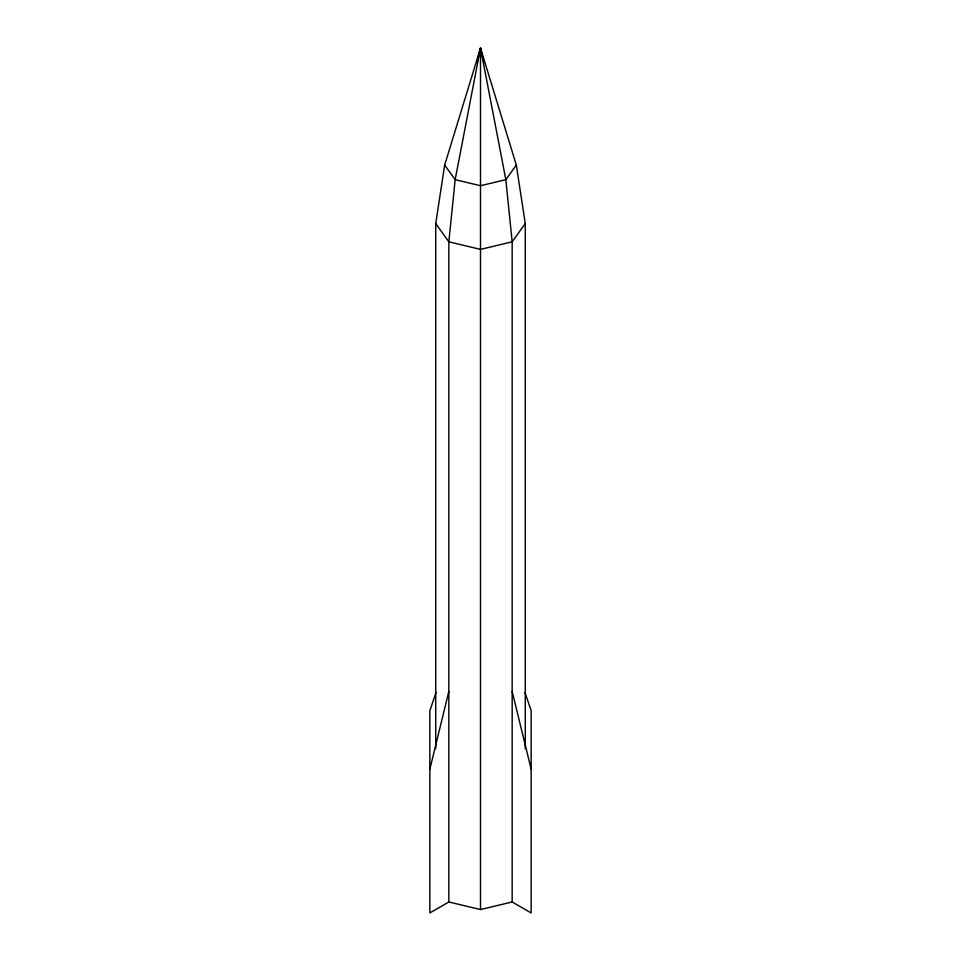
<?xml version="1.0" encoding="UTF-8"?>
<svg xmlns="http://www.w3.org/2000/svg" width="961" height="961" viewBox="0 0 961 961"><rect width="100%" height="100%" fill="white"/><g stroke="black" fill="none" stroke-linecap="round" stroke-linejoin="round"><path stroke-width="1.44" d="M435.729 748.667L435.729 223.541L444.679 165.04L480.5 48.05L516.321 165.04L525.271 223.541L525.271 748.667M484.068 62.465L480.5 48.05L455.166 179.671L448.835 241.812L448.835 901.983L429.843 912.95L429.843 710.72L436.018 692.557M429.843 769.22L448.835 691.403M476.932 62.465L480.5 48.05L505.834 179.671L512.165 241.812L512.165 901.983L531.157 912.95L531.157 710.72L524.982 692.557M516.321 165.04L505.834 179.671L480.5 185.725L455.166 179.671L444.679 165.04M525.271 223.541L512.165 241.812L480.5 249.392L448.835 241.812L435.729 223.541M448.835 901.983L480.5 909.55L512.165 901.983M512.165 691.403L531.157 769.22M480.5 48.05L480.5 909.55"/></g></svg>
